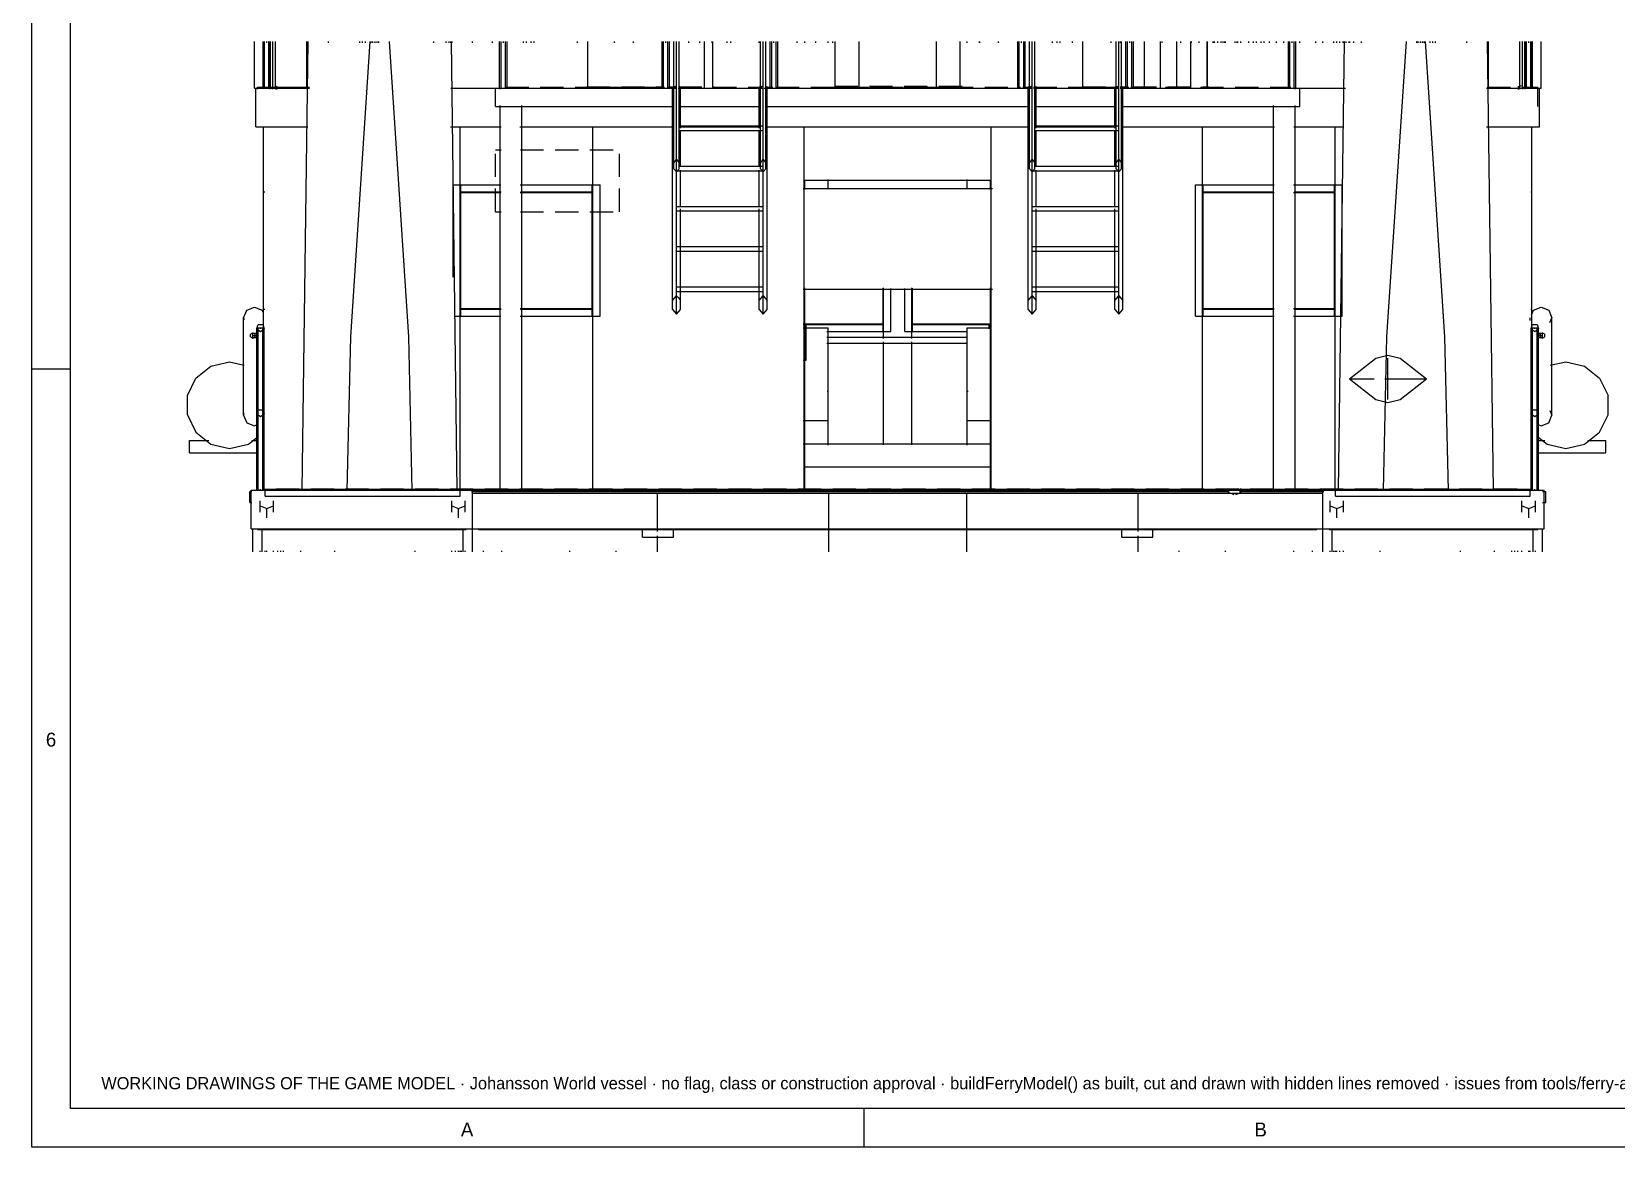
# Model space of a CAD drawing. Extents: x 5 to 836, y 5 to 589.
# Drawn here: x 5 to 209.9, y 5 to 149.3 of the extents above; entities that cross this region are included whole.
import ezdxf
from ezdxf.enums import TextEntityAlignment as Align

# ---------------------------------------------------------------- set-up
doc = ezdxf.new("R2010")
doc.units = 0
doc.linetypes.add('DASHED', pattern=[4.5, 3, -1.5])
for name, color, linetype in [('CUT', 7, 'CONTINUOUS'), ('DETAIL', 8, 'CONTINUOUS'), ('FRAME', 7, 'CONTINUOUS'), ('MARKING', 4, 'DASHED'), ('MARKUP-TEXT', 1, 'CONTINUOUS'), ('OUTLINE', 7, 'CONTINUOUS'), ('TEXT', 7, 'CONTINUOUS'), ('THIN', 7, 'CONTINUOUS')]:
    doc.layers.add(name, color=color, linetype=linetype)

msp = doc.modelspace()

# ---------------------------------------------------------------- linework, layer by layer
at = {"layer": 'CUT'}
for p, q in [((46.27, 109.82), (48.78, 148)), ((51.22, 148), (53.73, 109.82)), ((180.27, 109.82), (182.78, 148)), ((185.22, 148), (187.73, 109.82)), ((88.05, 132.34), (88.4, 132.74)), ((88.05, 131.55), (88.05, 132.34)), ((88.05, 131.55), (88.4, 131.15)), ((88.4, 132.74), (88.75, 132.34)), ((88.4, 131.16), (88.75, 131.55)), ((88.75, 131.55), (88.75, 132.34)), ((99.25, 132.34), (99.6, 132.74)), ((99.25, 131.55), (99.25, 132.34)), ((99.25, 131.55), (99.6, 131.15)), ((99.6, 132.74), (99.95, 132.34)), ((99.6, 131.16), (99.95, 131.55)), ((99.95, 131.55), (99.95, 132.34)), ((134.05, 132.34), (134.4, 132.74)), ((134.05, 131.55), (134.05, 132.34)), ((134.05, 131.55), (134.4, 131.15)), ((134.4, 132.74), (134.75, 132.34)), ((134.4, 131.16), (134.75, 131.55)), ((134.75, 131.55), (134.75, 132.34)), ((145.25, 132.34), (145.6, 132.74)), ((145.25, 131.55), (145.25, 132.34)), ((145.25, 131.55), (145.6, 131.15)), ((145.6, 132.74), (145.95, 132.34)), ((145.6, 131.16), (145.95, 131.55)), ((145.95, 131.55), (145.95, 132.34)), ((87.88, 114.54), (88.4, 115.13)), ((88.4, 115.7), (88.4, 116.3)), ((88.4, 116.3), (99.6, 116.3)), ((88.4, 115.7), (99.6, 115.7)), ((88.4, 115.14), (88.65, 114.85)), ((88.65, 114.85), (88.92, 114.54)), ((99.08, 114.54), (99.6, 115.13)), ((99.6, 115.7), (99.6, 116.3)), ((99.6, 115.14), (100.12, 114.54)), ((133.88, 114.54), (134.4, 115.13)), ((134.4, 116.3), (145.6, 116.3)), ((134.4, 115.7), (134.4, 116.3)), ((134.4, 115.7), (145.6, 115.7)), ((134.4, 115.14), (134.92, 114.54)), ((145.08, 114.54), (145.33, 114.82)), ((145.33, 114.82), (145.6, 115.14)), ((145.6, 115.7), (145.6, 116.3)), ((145.6, 115.14), (146.12, 114.54)), ((87.88, 113.35), (87.88, 114.54)), ((87.88, 113.36), (88.4, 112.76)), ((88.4, 112.76), (88.69, 113.09)), ((88.69, 113.09), (88.92, 113.35)), ((88.92, 113.35), (88.92, 114.54)), ((99.08, 113.35), (99.08, 114.54)), ((99.08, 113.36), (99.6, 112.76)), ((99.6, 112.76), (100.12, 113.35)), ((100.12, 113.35), (100.12, 114.54)), ((133.88, 113.35), (133.88, 114.54)), ((133.88, 113.36), (134.4, 112.76)), ((134.4, 112.76), (134.92, 113.35)), ((134.92, 113.35), (134.92, 114.54)), ((145.08, 113.35), (145.08, 114.54)), ((145.08, 113.35), (145.37, 113.02)), ((145.37, 113.02), (145.6, 112.76)), ((145.6, 112.76), (146.12, 113.35)), ((146.12, 113.35), (146.12, 114.54)), ((34.12, 110.85), (34.31, 111.4)), ((34.12, 110.85), (34.6, 110.5)), ((34.31, 111.4), (34.89, 111.4)), ((34.6, 110.5), (35.08, 110.85)), ((34.89, 111.4), (35.08, 110.85)), ((198.92, 110.85), (199.11, 111.4)), ((198.92, 110.85), (199.4, 110.5)), ((199.11, 111.4), (199.69, 111.4)), ((199.4, 110.5), (199.88, 110.85)), ((199.69, 111.4), (199.88, 110.85)), ((45.82, 90), (46.27, 109.82)), ((53.73, 109.82), (54.18, 90)), ((179.82, 90), (180.27, 109.82)), ((187.73, 109.82), (188.18, 90)), ((175.42, 104.4), (178.83, 107.08)), ((178.83, 107.08), (180.4, 107.45)), ((180.4, 107.45), (181.97, 107.08)), ((181.97, 107.08), (185.38, 104.4)), ((175.42, 104.4), (178.83, 101.72)), ((181.97, 101.72), (185.38, 104.4)), ((178.83, 101.72), (180.4, 101.35)), ((180.4, 101.35), (181.97, 101.72)), ((34.12, 99.85), (34.31, 100.4)), ((34.12, 99.85), (34.6, 99.5)), ((34.31, 100.4), (34.89, 100.4)), ((34.6, 99.5), (35.08, 99.85)), ((34.89, 100.4), (35.08, 99.85)), ((198.92, 99.85), (199.11, 100.4)), ((198.92, 99.85), (199.4, 99.5)), ((199.11, 100.4), (199.69, 100.4)), ((199.4, 99.5), (199.88, 99.85)), ((199.69, 100.4), (199.88, 99.85)), ((33.4, 90), (200.6, 90)), ((33.4, 85), (33.4, 90)), ((35, 90.03), (35, 90.1)), ((35, 90.1), (199, 90.1)), ((62, 82), (62, 90)), ((172, 82), (172, 90)), ((199, 90), (199, 90.07)), ((200.6, 85), (200.6, 90)), ((33.4, 85), (200.6, 85)), ((33.6, 82), (33.6, 85)), ((34.2, 84.9), (34.2, 85)), ((34.2, 84.9), (61.2, 84.9)), ((61.2, 84.9), (61.2, 85)), ((62.8, 84.9), (62.8, 84.98)), ((62.8, 84.9), (171.2, 84.9)), ((171.2, 84.92), (171.2, 85)), ((172.8, 84.9), (172.8, 85)), ((172.8, 84.9), (199.8, 84.9)), ((199.8, 84.9), (199.8, 85)), ((200.4, 82), (200.4, 85))]:
    msp.add_line(p, q, dxfattribs=at)
at = {"layer": 'DETAIL'}
for p, q in [((33.8, 142), (33.8, 148)), ((34.92, 142), (34.92, 148)), ((35, 142), (35, 148)), ((35.11, 142), (35.11, 148)), ((35.4, 147.86), (35.4, 148)), ((35.69, 142), (35.69, 148)), ((35.85, 141.84), (35.85, 148)), ((35.88, 142), (35.88, 148)), ((36.2, 141.86), (36.2, 148)), ((36.55, 141.84), (36.55, 148)), ((40.6, 142), (40.6, 148)), ((43.4, 147.86), (43.4, 148)), ((47.45, 147.86), (47.45, 148)), ((47.8, 147.86), (47.8, 148)), ((48.15, 147.86), (48.15, 148)), ((48.92, 147.86), (48.92, 148)), ((49.11, 147.86), (49.11, 148)), ((49.4, 147.86), (49.4, 148)), ((49.69, 147.86), (49.69, 148)), ((49.88, 147.86), (49.88, 148)), ((57, 147.86), (57, 148)), ((58.6, 147.86), (58.6, 148)), ((59, 147.86), (59, 148)), ((59.22, 147.86), (59.22, 148)), ((59.4, 147.86), (59.4, 148)), ((62, 147.86), (62, 148)), ((64.6, 147.86), (64.6, 148)), ((65.52, 142), (65.52, 148)), ((65.71, 142), (65.71, 148)), ((66, 147.86), (66, 148)), ((66.29, 142), (66.29, 148)), ((66.48, 142), (66.48, 148)), ((68.6, 147.86), (68.6, 148)), ((69, 147.86), (69, 148)), ((69.6, 147.86), (69.6, 148)), ((70, 147.86), (70, 148)), ((75.6, 147.86), (75.6, 148)), ((76.92, 142), (76.92, 148)), ((80.38, 147.86), (80.38, 148)), ((82.82, 147.86), (82.82, 148)), ((86.52, 142), (86.52, 148)), ((86.71, 142), (86.71, 148)), ((87, 147.86), (87, 148)), ((87.29, 142), (87.29, 148)), ((87.48, 142), (87.48, 148)), ((88.05, 131.55), (88.05, 148)), ((88.4, 132.74), (88.4, 148)), ((88.75, 131.55), (88.75, 148)), ((90, 147.86), (90, 148)), ((91.4, 147.86), (91.4, 148)), ((92, 142), (92, 148)), ((93, 147.86), (93, 148)), ((93.08, 142), (93.08, 148)), ((95.4, 147.86), (95.4, 148)), ((99.25, 131.55), (99.25, 148)), ((99.6, 132.74), (99.6, 148)), ((99.95, 131.55), (99.95, 148)), ((100.52, 142), (100.52, 148)), ((100.71, 142), (100.71, 148)), ((101, 147.86), (101, 148)), ((101.29, 142), (101.29, 148)), ((101.48, 142), (101.48, 148)), ((103.98, 147.86), (103.98, 148)), ((105, 147.86), (105, 148)), ((106.4, 147.86), (106.4, 148)), ((106.42, 147.86), (106.42, 148)), ((108, 147.86), (108, 148)), ((108.6, 147.86), (108.6, 148)), ((108.92, 142), (108.92, 148)), ((112, 142), (112, 148)), ((122, 142), (122, 148)), ((125.08, 142), (125.08, 148)), ((126, 147.86), (126, 148)), ((127.58, 147.86), (127.58, 148)), ((127.6, 147.86), (127.6, 148)), ((130.02, 147.86), (130.02, 148)), ((132.52, 142), (132.52, 148)), ((132.71, 142), (132.71, 148)), ((133, 147.86), (133, 148)), ((133.29, 142), (133.29, 148)), ((133.48, 142), (133.48, 148)), ((134.05, 131.55), (134.05, 148)), ((134.4, 132.74), (134.4, 148)), ((134.75, 131.55), (134.75, 148)), ((137, 147.86), (137, 148)), ((137.6, 147.86), (137.6, 148)), ((139.6, 147.86), (139.6, 148)), ((140.92, 142), (140.92, 148)), ((144.6, 147.86), (144.6, 148)), ((145.25, 131.55), (145.25, 148)), ((145.6, 132.74), (145.6, 148)), ((145.8, 147.86), (145.8, 148)), ((145.95, 131.55), (145.95, 148)), ((146.52, 142), (146.52, 148)), ((146.71, 142), (146.71, 148)), ((147, 147.86), (147, 148)), ((147.29, 142), (147.29, 148)), ((147.48, 142), (147.48, 148)), ((148.92, 142), (148.92, 148)), ((151, 142), (151, 148)), ((151.18, 147.86), (151.18, 148)), ((153.08, 142), (153.08, 148)), ((153.62, 147.86), (153.62, 148)), ((154.92, 142), (154.92, 148)), ((156, 147.86), (156, 148)), ((157, 142), (157, 148)), ((157.08, 142), (157.08, 148)), ((157.8, 147.86), (157.8, 148)), ((157.97, 147.86), (157.97, 148)), ((158.4, 147.86), (158.4, 148)), ((158.83, 147.86), (158.83, 148)), ((159.08, 147.86), (159.08, 148)), ((159.32, 147.86), (159.32, 148)), ((159.4, 147.86), (159.4, 148)), ((160.62, 147.86), (160.62, 148)), ((160.92, 147.86), (160.92, 148)), ((161, 147.86), (161, 148)), ((161.38, 147.86), (161.38, 148)), ((162.4, 147.86), (162.4, 148)), ((163, 147.86), (163, 148)), ((163.4, 147.86), (163.4, 148)), ((164, 147.86), (164, 148)), ((164.4, 147.86), (164.4, 148)), ((165.08, 147.86), (165.08, 148)), ((166, 147.86), (166, 148)), ((166.92, 147.86), (166.92, 148)), ((167.52, 142), (167.52, 148)), ((167.71, 142), (167.71, 148)), ((168, 147.86), (168, 148)), ((168.29, 142), (168.29, 148)), ((168.48, 142), (168.48, 148)), ((169, 147.86), (169, 148)), ((171.08, 147.86), (171.08, 148)), ((172, 147.86), (172, 148)), ((173.42, 147.86), (173.42, 148)), ((173.8, 147.86), (173.8, 148)), ((174.18, 147.86), (174.18, 148)), ((174.6, 147.86), (174.6, 148)), ((174.78, 147.86), (174.78, 148)), ((175, 147.86), (175, 148)), ((175.4, 147.86), (175.4, 148)), ((175.48, 147.86), (175.48, 148)), ((176, 147.86), (176, 148)), ((177, 147.86), (177, 148)), ((184.12, 147.86), (184.12, 148)), ((184.31, 147.86), (184.31, 148)), ((184.6, 147.86), (184.6, 148)), ((184.89, 147.86), (184.89, 148)), ((185.08, 147.86), (185.08, 148)), ((185.85, 147.86), (185.85, 148)), ((186.2, 147.86), (186.2, 148)), ((186.55, 147.86), (186.55, 148)), ((190.6, 147.86), (190.6, 148)), ((193.4, 142), (193.4, 148)), ((197.45, 141.84), (197.45, 148)), ((197.8, 141.86), (197.8, 148)), ((198.12, 142), (198.12, 148)), ((198.15, 141.84), (198.15, 148)), ((198.31, 142), (198.31, 148)), ((198.6, 147.86), (198.6, 148)), ((198.89, 142), (198.89, 148)), ((199, 142), (199, 148)), ((199.08, 142), (199.08, 148)), ((200.2, 142), (200.2, 148)), ((33.8, 142), (40.91, 142)), ((34, 137), (34, 142)), ((34.2, 141.87), (34.2, 142)), ((36.46, 142.27), (36.72, 142.18)), ((36.72, 141.82), (36.72, 142.18)), ((59.19, 142), (88.31, 142)), ((65, 139.6), (65, 142)), ((87.88, 142.15), (88.27, 142.26)), ((87.88, 113.35), (87.88, 142.15)), ((87.88, 141.85), (88.01, 141.81)), ((88.59, 142), (99.5, 142)), ((88.66, 142.23), (88.92, 142.15)), ((88.79, 141.81), (88.92, 141.85)), ((88.92, 136.82), (88.92, 142.15)), ((99.08, 142.15), (99.47, 142.26)), ((99.08, 136.82), (99.08, 142.15)), ((99.08, 141.85), (99.21, 141.81)), ((99.75, 142), (134.29, 142)), ((99.86, 142.23), (100.12, 142.15)), ((99.99, 141.81), (100.12, 141.85)), ((100.12, 113.35), (100.12, 142.15)), ((133.88, 142.15), (134.27, 142.26)), ((133.88, 113.35), (133.88, 142.15)), ((133.88, 141.85), (134.01, 141.81)), ((134.57, 142), (145.48, 142)), ((134.66, 142.23), (134.92, 142.15)), ((134.79, 141.81), (134.92, 141.85)), ((134.92, 136.82), (134.92, 142.15)), ((145.08, 142.15), (145.47, 142.26)), ((145.08, 136.82), (145.08, 142.15)), ((145.08, 141.85), (145.21, 141.81)), ((145.76, 142), (174.91, 142)), ((145.86, 142.23), (146.12, 142.15)), ((145.99, 141.81), (146.12, 141.85)), ((146.12, 113.35), (146.12, 142.15)), ((169, 139.6), (169, 142)), ((193.14, 142), (200.2, 142)), ((197.28, 142.18), (197.67, 142.31)), ((197.28, 141.82), (197.28, 142.18)), ((199.8, 139.6), (199.8, 142)), ((200, 137), (200, 142)), ((65, 139.6), (88.1, 139.6)), ((88.8, 139.6), (99.29, 139.6)), ((99.99, 139.6), (134.01, 139.6)), ((134.85, 139.6), (145.2, 139.6)), ((146.04, 139.6), (169, 139.6)), ((34, 137), (40.73, 137)), ((35, 90), (35, 137)), ((59.16, 137), (65.72, 137)), ((60.42, 90), (60.42, 137)), ((68.15, 137), (88.04, 137)), ((77.58, 90), (77.58, 137)), ((88.68, 137.1), (99.46, 137.1)), ((88.68, 136.5), (99.46, 136.5)), ((88.87, 137), (99.22, 137)), ((88.92, 131.83), (88.92, 136.57)), ((99.08, 131.83), (99.08, 136.57)), ((100.04, 137), (134.1, 137)), ((104.92, 90), (104.92, 137)), ((129.08, 90), (129.08, 137)), ((134.68, 137.1), (145.46, 137.1)), ((134.68, 136.5), (145.46, 136.5)), ((134.78, 137), (145.27, 137)), ((134.92, 131.83), (134.92, 136.57)), ((145.08, 131.83), (145.08, 136.57)), ((145.96, 137), (165.71, 137)), ((156.42, 90), (156.42, 137)), ((168.23, 137), (174.7, 137)), ((173.58, 90), (173.58, 137)), ((193.14, 137), (200, 137)), ((199, 90), (199, 137)), ((88.4, 112.76), (88.4, 132.69)), ((88.4, 131.3), (99.6, 131.3)), ((88.68, 131.9), (99.46, 131.9)), ((88.92, 126.62), (88.92, 131.37)), ((99.08, 126.62), (99.08, 131.37)), ((99.6, 112.76), (99.6, 132.69)), ((134.4, 112.76), (134.4, 132.69)), ((134.4, 131.3), (145.6, 131.3)), ((134.68, 131.9), (145.46, 131.9)), ((134.92, 126.62), (134.92, 131.37)), ((145.08, 126.62), (145.08, 131.37)), ((145.6, 112.76), (145.6, 132.69)), ((59.5, 129.5), (65.66, 129.5)), ((59.5, 117.52), (59.5, 129.5)), ((60.5, 112.5), (60.5, 129.5)), ((68.16, 129.5), (78.5, 129.5)), ((77.5, 112.5), (77.5, 129.5)), ((78.5, 112.5), (78.5, 129.5)), ((104.92, 130.08), (129.08, 130.08)), ((105, 128.89), (105, 130.15)), ((108, 128.92), (108, 130.17)), ((126, 128.92), (126, 130.17)), ((129, 128.89), (129, 130.15)), ((155.5, 129.5), (165.7, 129.5)), ((155.5, 112.5), (155.5, 129.5)), ((156.5, 112.5), (156.5, 129.5)), ((168.2, 129.5), (174.5, 129.5)), ((173.5, 112.5), (173.5, 129.5)), ((174.5, 112.5), (174.5, 129.5)), ((35, 128.58), (35.13, 128.58)), ((60.42, 128.58), (65.72, 128.58)), ((60.5, 128.5), (65.66, 128.5)), ((68.16, 128.5), (77.5, 128.5)), ((68.23, 128.58), (77.58, 128.58)), ((104.76, 129), (129.24, 129)), ((156.42, 128.58), (165.63, 128.58)), ((156.5, 128.5), (165.7, 128.5)), ((168.2, 128.5), (173.5, 128.5)), ((168.28, 128.58), (173.58, 128.58)), ((198.87, 128.58), (199, 128.58)), ((88.4, 126.7), (99.6, 126.7)), ((88.4, 126.1), (99.6, 126.1)), ((88.92, 113.35), (88.92, 126.39)), ((99.08, 113.35), (99.08, 126.39)), ((134.4, 126.7), (145.6, 126.7)), ((134.4, 126.1), (145.6, 126.1)), ((134.92, 113.35), (134.92, 126.39)), ((145.08, 113.35), (145.08, 126.39)), ((88.4, 121.5), (99.6, 121.5)), ((134.4, 121.5), (145.6, 121.5)), ((88.4, 120.9), (99.6, 120.9)), ((134.4, 120.9), (145.6, 120.9)), ((88.82, 116.3), (99.32, 116.3)), ((88.82, 115.7), (99.32, 115.7)), ((104.76, 116), (129.24, 116)), ((105, 90), (105, 116.16)), ((115.1, 110.5), (115.1, 116.1)), ((115.18, 109.61), (115.18, 116.16)), ((116.1, 110.5), (116.1, 116.09)), ((117.9, 110.5), (117.9, 116.09)), ((118.82, 109.61), (118.82, 116.16)), ((118.9, 110.5), (118.9, 116.1)), ((129, 90), (129, 116.16)), ((134.82, 116.3), (145.32, 116.3)), ((134.82, 115.7), (145.32, 115.7)), ((35, 113.42), (35.13, 113.42)), ((60.42, 113.42), (65.72, 113.42)), ((60.5, 113.5), (65.66, 113.5)), ((68.16, 113.5), (77.5, 113.5)), ((68.23, 113.42), (77.58, 113.42)), ((156.42, 113.42), (165.63, 113.42)), ((156.5, 113.5), (165.7, 113.5)), ((168.2, 113.5), (173.5, 113.5)), ((168.28, 113.42), (173.58, 113.42)), ((198.87, 113.42), (199, 113.42)), ((34.12, 111), (35.08, 111)), ((34.12, 90), (34.12, 111)), ((34.31, 90), (34.31, 111)), ((34.6, 110.86), (34.6, 111)), ((34.89, 90), (34.89, 111)), ((35.08, 90), (35.08, 111)), ((59.62, 112.5), (65.66, 112.5)), ((68.16, 112.5), (78.5, 112.5)), ((104.76, 111.5), (115.1, 111.5)), ((104.76, 111.4), (105.17, 111.4)), ((104.78, 111), (108, 111)), ((104.83, 111.42), (115.18, 111.42)), ((105.17, 106.8), (105.17, 111.4)), ((108, 95.82), (108, 111)), ((118.82, 111.42), (129.03, 111.42)), ((118.9, 111.5), (129.1, 111.5)), ((126, 111), (129.08, 111)), ((126, 95.82), (126, 111)), ((128.83, 111.4), (129.1, 111.4)), ((128.83, 110.84), (128.83, 111.4)), ((155.5, 112.5), (165.7, 112.5)), ((168.2, 112.5), (174.5, 112.5)), ((198.92, 111), (199.88, 111)), ((198.92, 90), (198.92, 111)), ((199.11, 90), (199.11, 111)), ((199.4, 110.86), (199.4, 111)), ((199.69, 90), (199.69, 111)), ((199.88, 90), (199.88, 111)), ((33.29, 110.18), (33.6, 110.36)), ((33.29, 109.82), (33.29, 110.18)), ((33.29, 109.82), (33.6, 109.64)), ((33.6, 110.36), (33.91, 110.18)), ((33.6, 109.72), (33.6, 110.28)), ((33.6, 110.28), (34.24, 110.28)), ((33.6, 110), (34.24, 110)), ((33.6, 109.64), (33.91, 109.82)), ((33.6, 109.72), (34.24, 109.72)), ((33.91, 109.82), (33.91, 110.18)), ((107.83, 109.8), (126.03, 109.8)), ((107.83, 109), (126.03, 109)), ((107.84, 110.5), (116.1, 110.5)), ((115.18, 95.84), (115.18, 109.19)), ((117.9, 110.5), (126.02, 110.5)), ((118.82, 95.84), (118.82, 109.19)), ((199.76, 110.28), (200.4, 110.28)), ((199.76, 110), (200.4, 110)), ((199.76, 109.72), (200.4, 109.72)), ((200.09, 110.18), (200.4, 110.36)), ((200.09, 109.82), (200.09, 110.18)), ((200.09, 109.82), (200.4, 109.64)), ((200.4, 110.36), (200.71, 110.18)), ((200.4, 109.72), (200.4, 110.28)), ((200.4, 109.64), (200.71, 109.82)), ((200.71, 109.82), (200.71, 110.18)), ((28.17, 106.05), (30.6, 106.6)), ((30.6, 106.6), (32.49, 106.17)), ((104.76, 106.8), (105.17, 106.8)), ((180.4, 101.72), (180.4, 107.08)), ((201.38, 106.14), (203.4, 106.6)), ((203.4, 106.6), (205.83, 106.05)), ((26.22, 104.49), (28.17, 106.05)), ((205.83, 106.05), (207.78, 104.49)), ((25.14, 102.25), (26.22, 104.49)), ((107.87, 102.8), (108, 102.8)), ((126, 102.8), (126.13, 102.8)), ((175.42, 104.4), (178.6, 104.4)), ((179.99, 104.4), (185.38, 104.4)), ((207.78, 104.49), (208.86, 102.25)), ((25.14, 99.75), (25.14, 102.25)), ((208.86, 99.75), (208.86, 102.25)), ((25.14, 99.75), (26.22, 97.51)), ((104.78, 99), (108, 99)), ((126, 99), (129.07, 99)), ((207.78, 97.51), (208.86, 99.75)), ((25.4, 94.8), (25.4, 96.4)), ((25.4, 96.4), (27.9, 96.4)), ((26.22, 97.51), (28.17, 95.95)), ((33.03, 95.95), (34.33, 96.99)), ((33.47, 96.4), (34.3, 96.4)), ((199.78, 96.9), (200.97, 95.95)), ((199.83, 96.4), (200.67, 96.4)), ((205.83, 95.95), (207.78, 97.51)), ((206.23, 96.4), (208.6, 96.4)), ((208.6, 94.8), (208.6, 96.4)), ((25.4, 94.8), (34.3, 94.8)), ((28.17, 95.95), (30.6, 95.4)), ((30.6, 95.4), (33.03, 95.95)), ((104.76, 96), (129.1, 96)), ((199.83, 94.8), (208.6, 94.8)), ((200.97, 95.95), (203.4, 95.4)), ((203.4, 95.4), (205.83, 95.95)), ((105, 93), (129, 93)), ((159.82, 89.68), (159.82, 90.19)), ((161.38, 89.68), (161.38, 90.19)), ((33.2, 88.4), (33.2, 89.8)), ((33.2, 89.8), (33.48, 89.8)), ((33.2, 88.4), (33.48, 88.4)), ((33.4, 90), (200.6, 90)), ((33.4, 85), (33.4, 90)), ((34.53, 87.14), (34.53, 88.63)), ((34.6, 90), (34.6, 90.14)), ((35.2, 89.2), (35.2, 90)), ((35.2, 89.2), (60.4, 89.2)), ((36.27, 87.14), (36.27, 88.63)), ((36.6, 90), (36.6, 90.14)), ((59.33, 87.14), (59.33, 88.63)), ((60.4, 89.2), (60.4, 90)), ((61.07, 87.14), (61.07, 88.63)), ((61.8, 90), (61.8, 90.14)), ((61.88, 89.8), (159.81, 89.8)), ((61.97, 90), (61.97, 90.14)), ((62, 82), (62, 90.14)), ((62, 89.6), (172, 89.6)), ((62.4, 90), (62.4, 90.14)), ((62.6, 90), (62.6, 90.14)), ((62.83, 90), (62.83, 90.14)), ((63, 90), (63, 90.14)), ((63.8, 90), (63.8, 90.14)), ((69.58, 90), (69.58, 90.14)), ((72, 90), (72, 90.14)), ((72.2, 90), (72.2, 90.14)), ((72.8, 90), (72.8, 90.14)), ((73, 90), (73, 90.14)), ((73.22, 90), (73.22, 90.14)), ((75, 90), (75, 90.14)), ((80.92, 90), (80.92, 90.14)), ((81, 90), (81, 90.14)), ((85.92, 84.63), (85.92, 89.6)), ((92.38, 90), (92.38, 90.14)), ((96.02, 90), (96.02, 90.14)), ((96.08, 90), (96.08, 90.14)), ((97, 90), (97, 90.14)), ((98, 90), (98, 90.14)), ((103.4, 90), (103.4, 90.14)), ((104, 90), (104, 90.14)), ((108, 90), (108, 90.14)), ((108.08, 82), (108.08, 89.6)), ((115.18, 90), (115.18, 90.14)), ((118.82, 90), (118.82, 90.14)), ((125.92, 82), (125.92, 89.6)), ((126, 90), (126, 90.14)), ((130, 90), (130, 90.14)), ((130.6, 90), (130.6, 90.14)), ((136, 90), (136, 90.14)), ((137.92, 90), (137.92, 90.14)), ((137.98, 90), (137.98, 90.14)), ((141.62, 90), (141.62, 90.14)), ((148.08, 84.63), (148.08, 89.6)), ((153.08, 90), (153.08, 90.14)), ((156, 90), (156, 90.14)), ((156.6, 90), (156.6, 90.14)), ((157.8, 90), (157.8, 90.14)), ((159.4, 90), (159.4, 90.14)), ((159.82, 89.68), (160.49, 89.41)), ((159.9, 90), (159.9, 90.14)), ((160.12, 90), (160.12, 90.14)), ((160.71, 89.41), (161.38, 89.68)), ((161, 90), (161, 90.14)), ((161.21, 89.8), (172.12, 89.8)), ((161.8, 90), (161.8, 90.14)), ((164.42, 90), (164.42, 90.14)), ((170.2, 90), (170.2, 90.14)), ((171, 90), (171, 90.14)), ((171.17, 90), (171.17, 90.14)), ((171.4, 90), (171.4, 90.14)), ((171.6, 90), (171.6, 90.14)), ((172, 82), (172, 90.14)), ((172.03, 90), (172.03, 90.14)), ((172.2, 90), (172.2, 90.14)), ((172.93, 87.14), (172.93, 88.63)), ((173.6, 89.2), (173.6, 90)), ((173.6, 89.2), (198.8, 89.2)), ((174.67, 87.14), (174.67, 88.63)), ((197.4, 90), (197.4, 90.14)), ((197.73, 87.14), (197.73, 88.63)), ((198.8, 89.2), (198.8, 90)), ((199.4, 90), (199.4, 90.14)), ((199.47, 87.14), (199.47, 88.63)), ((200.38, 89.8), (200.8, 89.8)), ((200.38, 88.4), (200.8, 88.4)), ((200.6, 85), (200.6, 90)), ((200.8, 88.4), (200.8, 89.8)), ((34.53, 87.97), (35.4, 87.64)), ((35.4, 87.64), (36.27, 87.97)), ((35.4, 86.4), (35.4, 87.64)), ((59.33, 87.97), (60.2, 87.64)), ((60.2, 87.64), (61.07, 87.97)), ((60.2, 86.4), (60.2, 87.64)), ((172.93, 87.97), (173.8, 87.64)), ((173.8, 87.64), (174.67, 87.97)), ((173.8, 86.4), (173.8, 87.64)), ((197.73, 87.97), (198.6, 87.64)), ((198.6, 87.64), (199.47, 87.97)), ((198.6, 86.4), (198.6, 87.64)), ((33.4, 85), (62, 85)), ((33.6, 82), (33.6, 85)), ((34.8, 82), (34.8, 85)), ((60.8, 82), (60.8, 85)), ((84, 84.9), (88, 84.9)), ((84, 83.9), (84, 84.9)), ((85.92, 82), (85.92, 84.07)), ((88, 83.9), (88, 84.9)), ((146, 83.9), (146, 84.9)), ((146, 84.9), (150, 84.9)), ((148.08, 82), (148.08, 84.07)), ((150, 83.9), (150, 84.9)), ((172, 85), (200.6, 85)), ((173.2, 82), (173.2, 85)), ((199.2, 82), (199.2, 85)), ((200.4, 82), (200.4, 85)), ((34.53, 82), (34.53, 82.14)), ((35.2, 82), (35.2, 82.14)), ((35.4, 82), (35.4, 82.14)), ((36.27, 82), (36.27, 82.14)), ((36.82, 82), (36.82, 82.14)), ((37.2, 82), (37.2, 82.14)), ((37.58, 82), (37.58, 82.14)), ((54.6, 82), (54.6, 82.14)), ((59.33, 82), (59.33, 82.14)), ((59.82, 82), (59.82, 82.14)), ((60.2, 82), (60.2, 82.14)), ((60.4, 82), (60.4, 82.14)), ((60.58, 82), (60.58, 82.14)), ((61.07, 82), (61.07, 82.14)), ((74.6, 82), (74.6, 82.14)), ((80.6, 82), (80.6, 82.14)), ((84, 83.9), (88, 83.9)), ((146, 83.9), (150, 83.9)), ((153.4, 82), (153.4, 82.14)), ((159.4, 82), (159.4, 82.14)), ((172.93, 82), (172.93, 82.14)), ((173.42, 82), (173.42, 82.14)), ((173.6, 82), (173.6, 82.14)), ((173.8, 82), (173.8, 82.14)), ((174.18, 82), (174.18, 82.14)), ((174.67, 82), (174.67, 82.14)), ((179.4, 82), (179.4, 82.14)), ((196.42, 82), (196.42, 82.14)), ((196.8, 82), (196.8, 82.14)), ((197.18, 82), (197.18, 82.14)), ((197.73, 82), (197.73, 82.14)), ((198.6, 82), (198.6, 82.14)), ((198.8, 82), (198.8, 82.14)), ((199.47, 82), (199.47, 82.14))]:
    msp.add_line(p, q, dxfattribs=at)
at = {"layer": 'FRAME'}
for p, q in [((10, 10), (10, 584)), ((831, 10), (10, 10))]:
    msp.add_line(p, q, dxfattribs=at)
at = {"layer": 'MARKING'}
for p, q in [((138, 147.86), (138, 148)), ((155, 147.86), (155, 148)), ((34.2, 142.02), (34.2, 142.1)), ((34.2, 142.1), (40.91, 142.1)), ((34.2, 142.02), (40.91, 142.02)), ((36.4, 142.12), (40.88, 142.12)), ((66.28, 142.12), (86.85, 142.12)), ((66.28, 142.02), (86.85, 142.02)), ((76.77, 142.16), (86.69, 142.16)), ((76.77, 142.06), (86.69, 142.06)), ((87.27, 142.12), (88.25, 142.12)), ((87.27, 142.02), (88.25, 142.02)), ((87.39, 142.16), (88.23, 142.16)), ((87.39, 142.06), (88.23, 142.06)), ((88.65, 142.16), (93.26, 142.16)), ((88.65, 142.06), (93.26, 142.06)), ((88.67, 142.12), (99.44, 142.12)), ((88.67, 142.02), (99.44, 142.02)), ((99.86, 142.12), (100.84, 142.12)), ((99.86, 142.02), (100.84, 142.02)), ((101.26, 142.12), (132.88, 142.12)), ((101.26, 142.02), (132.88, 142.02)), ((108.83, 142.24), (125.34, 142.24)), ((108.83, 142.14), (125.34, 142.14)), ((108.84, 142.16), (125.3, 142.16)), ((108.84, 142.06), (125.3, 142.06)), ((133.16, 142.12), (134.28, 142.12)), ((133.16, 142.02), (134.28, 142.02)), ((134.56, 142.12), (145.47, 142.12)), ((134.56, 142.02), (145.47, 142.02)), ((140.88, 142.16), (145.49, 142.16)), ((140.88, 142.06), (145.49, 142.06)), ((145.75, 142.12), (146.87, 142.12)), ((145.75, 142.02), (146.87, 142.02)), ((145.77, 142.16), (146.61, 142.16)), ((145.77, 142.06), (146.61, 142.06)), ((147.15, 142.12), (167.86, 142.12)), ((147.15, 142.02), (167.86, 142.02)), ((147.45, 142.16), (157.23, 142.16)), ((147.45, 142.06), (157.23, 142.06)), ((193.23, 142.1), (199.8, 142.1)), ((193.23, 142.02), (199.8, 142.02)), ((193.27, 142.12), (197.6, 142.12)), ((199.8, 142.02), (199.8, 142.1)), ((65, 126), (65, 134)), ((65, 134), (65.7, 134)), ((68.2, 134), (81, 134)), ((81, 126), (81, 134)), ((104.77, 129), (129.23, 129)), ((65, 126), (65.7, 126)), ((68.2, 126), (81, 126)), ((35, 90), (35, 90.1)), ((35, 90.1), (199, 90.1)), ((35, 90), (199, 90)), ((36.6, 90.06), (36.6, 90.16)), ((36.6, 90.16), (197.4, 90.16)), ((36.6, 90.06), (197.4, 90.06)), ((105, 90.06), (105, 90.16)), ((129, 90.06), (129, 90.16)), ((197.4, 90.06), (197.4, 90.16)), ((199, 90), (199, 90.1)), ((34.2, 84.9), (34.2, 85)), ((34.2, 85), (61.2, 85)), ((34.2, 84.9), (61.2, 84.9)), ((61.2, 84.9), (61.2, 85)), ((172.8, 85), (199.8, 85)), ((172.8, 84.9), (172.8, 85)), ((172.8, 84.9), (199.8, 84.9)), ((199.8, 84.9), (199.8, 85))]:
    msp.add_line(p, q, dxfattribs=at)
at = {"layer": 'OUTLINE'}
for p, q in [((40, 90), (40.76, 148)), ((59.24, 148), (60, 90)), ((94.94, 147.86), (94.95, 148)), ((99.05, 148), (99.06, 147.86)), ((174, 90), (174.76, 148)), ((193.24, 148), (194, 90)), ((65.6, 141.86), (65.6, 142)), ((168.4, 141.86), (168.4, 142)), ((65.6, 90), (65.6, 139.76)), ((68.4, 90), (68.4, 139.76)), ((165.6, 90), (165.6, 139.76)), ((168.4, 90), (168.4, 139.76)), ((32.4, 112.3), (32.81, 113.28)), ((32.81, 113.28), (33.8, 113.68)), ((33.8, 113.68), (34.79, 113.28)), ((34.79, 113.28), (34.89, 113.03)), ((198.95, 112.67), (199.21, 113.28)), ((199.21, 113.28), (200.2, 113.68)), ((200.2, 113.68), (201.19, 113.28)), ((201.19, 113.28), (201.6, 112.3)), ((32.4, 99.7), (32.4, 112.3)), ((32.4, 112.3), (32.5, 112.06)), ((198.8, 111.92), (198.8, 112.3)), ((201.34, 111.69), (201.6, 112.3)), ((201.6, 99.7), (201.6, 112.3)), ((32.4, 99.7), (32.5, 99.94)), ((32.4, 99.7), (32.81, 98.72)), ((32.81, 98.72), (33.8, 98.32)), ((33.8, 98.32), (34.29, 98.52)), ((199.83, 98.47), (200.2, 98.32)), ((200.2, 98.32), (201.19, 98.72)), ((201.19, 98.72), (201.6, 99.7)), ((201.34, 100.31), (201.6, 99.7)), ((39.8, 82), (39.8, 82.14)), ((44.2, 82), (44.2, 82.14)), ((54.6, 82), (54.6, 82.14)), ((63.42, 82), (63.42, 82.14)), ((65.78, 82.14), (65.78, 82)), ((74.6, 82), (74.6, 82.14)), ((159.4, 82), (159.4, 82.14)), ((168.22, 82), (168.22, 82.14)), ((170.58, 82.14), (170.58, 82)), ((179.4, 82), (179.4, 82.14)), ((189.8, 82), (189.8, 82.14)), ((194.2, 82), (194.2, 82.14))]:
    msp.add_line(p, q, dxfattribs=at)
at = {"layer": 'THIN'}
for p, q in [((5, 5), (5, 589)), ((5, 105.67), (10, 105.67)), ((112.63, 10), (112.63, 5)), ((836, 5), (5, 5))]:
    msp.add_line(p, q, dxfattribs=at)

# ---------------------------------------------------------------- texts
at = {"layer": 'MARKUP-TEXT'}
msp.add_text('WORKING DRAWINGS OF THE GAME MODEL · Johansson World vessel · no flag, class or construction approval · buildFerryModel() as built, cut and drawn with hidden lines removed · issues from tools/ferry-audit.mjs', height=1.58, dxfattribs=at).set_placement((14, 12.5))
at = {"layer": 'TEXT'}
for s, p in [('6', (7.5, 56.83)), ('A', (61.31, 6.4)), ('B', (163.94, 6.4))]:
    msp.add_text(s, height=1.8, dxfattribs=at).set_placement(p, align=Align.CENTER)

doc.saveas('drawing.dxf')
